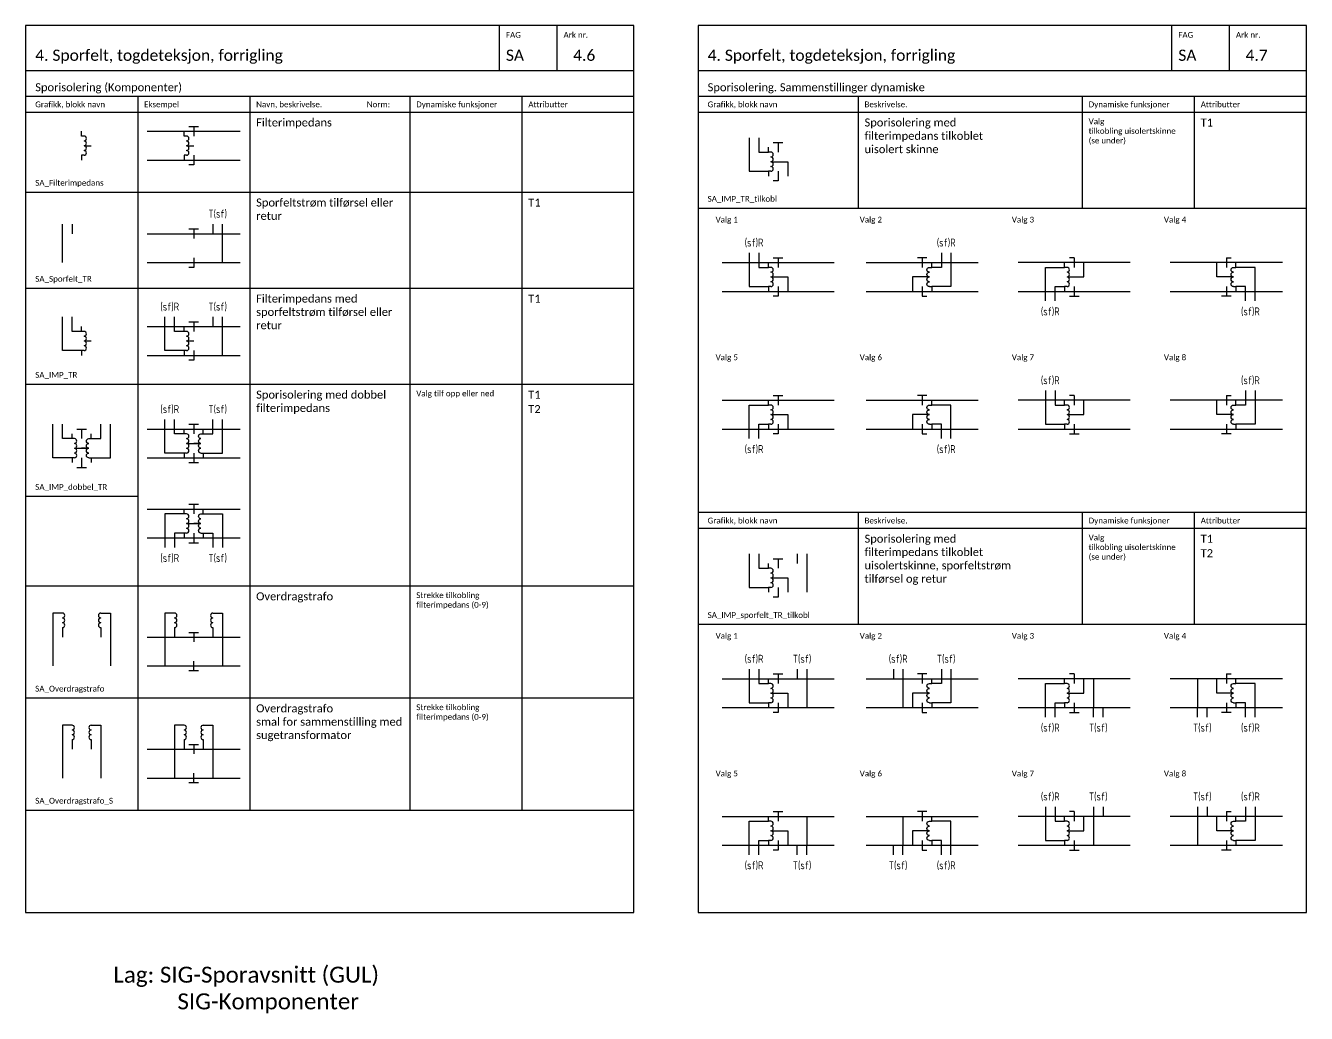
# Model space of a CAD drawing. Header units: millimetres. Extents: x -210 to 2500, y -2763 to 277.
# Drawn here: x 1050 to 1450, y -952.5 to -644 of the extents above; entities that cross this region are included whole.
import ezdxf
from ezdxf.enums import TextEntityAlignment as Align

# ---------------------------------------------------------------- set-up
doc = ezdxf.new("R2010")
doc.units = ezdxf.units.MM
for name, color, linetype in [('RAMME', 5, 'Continuous'), ('RAMME SYMBOLER', 4, 'Continuous'), ('RAMME TEKST', 7, 'Continuous'), ('SIG-SPOR-I', 1, 'Continuous'), ('SIG-SPOR-U', 2, 'Continuous'), ('SIG-Sporavsnitt', 2, 'Continuous'), ('SIG_ATT_Tekst25', 2, 'Continuous')]:
    doc.layers.add(name, color=color, linetype=linetype)
doc.styles.add('Calibri', font='calibri.ttf')
doc.styles.add('ISOCP', font='isocp.shx', dxfattribs={"width": 0.9})

# ---------------------------------------------------------------- blocks, each defined once
blk = doc.blocks.new('SA_Filterimpedans')
at = {"color": 0, "linetype": 'ByBlock', "lineweight": -2}
for p, q in [((0, 7.5), (0, 9)), ((0.75, 7.5), (0, 7.5)), ((0.75, 4.5), (3, 4.5)), ((0.75, 1.5), (0, 1.5)), ((0, 1.5), (0, 0))]:
    blk.add_line(p, q, dxfattribs=at)
for centre in [(0.75, 6.75), (0.75, 5.25), (0.75, 3.75), (0.75, 2.25)]:
    blk.add_arc(centre, 0.75, 270, 90, dxfattribs=at)
blk = doc.blocks.new('*U273')
at = {"color": 0, "linetype": 'ByBlock', "lineweight": -2}
for p, q in [((-9, 1.5), (-9, 12)), ((-6, 7.5), (-6, 12)), ((6, 7.5), (6, 12)), ((9, 1.5), (9, 12)), ((-1.5, 10.5), (1.5, 10.5)), ((0, 10.5), (0, 7.5)), ((-3, 7.5), (-6, 7.5)), ((-2.25, 4.5), (2.25, 4.5)), ((3, 7.5), (6, 7.5)), ((-3, 1.5), (-9, 1.5)), ((0, 1.5), (0, -1.5)), ((3, 1.5), (9, 1.5)), ((-1.5, -1.5), (1.5, -1.5))]:
    blk.add_line(p, q, dxfattribs=at)
blk.add_blockref('SA_Filterimpedans', (-3, 0), dxfattribs=at)
at = {"color": 0, "linetype": 'ByBlock', "lineweight": -2, "xscale": -1}
blk.add_blockref('SA_Filterimpedans', (3, 0), dxfattribs=at)
at = {"layer": 'SIG_ATT_Tekst25', "linetype": 'ByBlock', "lineweight": -2, "style": 'ISOCP', "width": 0.9}
for tag, p in [('T1', (-7.5, 15.25)), ('T2', (7.5, 15.25))]:
    blk.add_attdef(tag, text='', height=2.5, dxfattribs=at).set_placement(p, align=Align.MIDDLE)
blk = doc.blocks.new('*U272')
at = {"color": 0, "linetype": 'ByBlock', "lineweight": -2}
for p, q in [((-1.5, 10.5), (1.5, 10.5)), ((0, 10.5), (0, 7.5)), ((-3, 7.5), (-9, 7.5)), ((-9, 7.5), (-9, -3)), ((-2.25, 4.5), (2.25, 4.5)), ((3, 7.5), (9, 7.5)), ((9, 7.5), (9, -3)), ((-3, 1.5), (-6, 1.5)), ((-6, 1.5), (-6, -3)), ((0, 1.5), (0, -1.5)), ((3, 1.5), (6, 1.5)), ((6, 1.5), (6, -3)), ((-1.5, -1.5), (1.5, -1.5))]:
    blk.add_line(p, q, dxfattribs=at)
blk.add_blockref('SA_Filterimpedans', (-3, 0), dxfattribs=at)
at = {"color": 0, "linetype": 'ByBlock', "lineweight": -2, "xscale": -1}
blk.add_blockref('SA_Filterimpedans', (3, 0), dxfattribs=at)
at = {"layer": 'SIG_ATT_Tekst25', "linetype": 'ByBlock', "lineweight": -2, "style": 'ISOCP', "width": 0.9}
for tag, p in [('T1', (-7.5, -6.25)), ('T2', (7.5, -6.25))]:
    blk.add_attdef(tag, text='', height=2.5, dxfattribs=at).set_placement(p, align=Align.MIDDLE)
blk = doc.blocks.new('*U267')
at = {"color": 0, "linetype": 'ByBlock', "lineweight": -2}
for p, q in [((-6, 16.5), (-9, 16.5)), ((-9, 16.5), (-9, 0)), ((6, 16.5), (9, 16.5)), ((9, 16.5), (9, 0)), ((-6, 12), (-6, 9)), ((6, 12), (6, 9))]:
    blk.add_line(p, q, dxfattribs=at)
for centre, start, end in [((-6, 15.75), 270, 90), ((6, 15.75), 90, 270), ((-6, 14.25), 270, 90), ((-6, 12.75), 270, 90), ((6, 14.25), 90, 270), ((6, 12.75), 90, 270)]:
    blk.add_arc(centre, 0.75, start, end, dxfattribs=at)
blk = doc.blocks.new('*U268')
at = {"color": 0, "linetype": 'ByBlock', "lineweight": -2}
for p, q in [((-6, 16.5), (-9, 16.5)), ((-9, 16.5), (-9, 0)), ((6, 16.5), (9, 16.5)), ((9, 16.5), (9, 0)), ((-6, 12), (-6, 9)), ((6, 12), (6, 9))]:
    blk.add_line(p, q, dxfattribs=at)
for centre, start, end in [((-6, 15.75), 270, 90), ((6, 15.75), 90, 270), ((-6, 14.25), 270, 90), ((-6, 12.75), 270, 90), ((6, 14.25), 90, 270), ((6, 12.75), 90, 270)]:
    blk.add_arc(centre, 0.75, start, end, dxfattribs=at)
blk = doc.blocks.new('*U269')
at = {"color": 0, "linetype": 'ByBlock', "lineweight": -2}
for p, q in [((-3, 16.5), (-6, 16.5)), ((-6, 16.5), (-6, 0)), ((3, 16.5), (6, 16.5)), ((6, 16.5), (6, 0)), ((-3, 12), (-3, 9)), ((3, 12), (3, 9))]:
    blk.add_line(p, q, dxfattribs=at)
for centre, start, end in [((-3, 15.75), 270, 90), ((3, 15.75), 90, 270), ((-3, 14.25), 270, 90), ((-3, 12.75), 270, 90), ((3, 14.25), 90, 270), ((3, 12.75), 90, 270)]:
    blk.add_arc(centre, 0.75, start, end, dxfattribs=at)
blk = doc.blocks.new('SA_Sporfelt_TR')
at = {"color": 0, "linetype": 'ByBlock', "lineweight": -2}
for p, q in [((0, 0), (0, 12)), ((3, 12), (3, 9))]:
    blk.add_line(p, q, dxfattribs=at)
at = {"layer": 'SIG_ATT_Tekst25', "linetype": 'ByBlock', "lineweight": -2, "style": 'ISOCP', "width": 0.9}
blk.add_attdef('T1', text='', height=2.5, dxfattribs=at).set_placement((1.5, 15.25), align=Align.MIDDLE)
blk = doc.blocks.new('SA_IMP_TR')
at = {"color": 0, "linetype": 'ByBlock', "lineweight": -2}
for p, q in [((-6, 1.5), (-6, 12)), ((-3, 7.5), (-3, 12)), ((0, 7.5), (-3, 7.5)), ((0, 1.5), (-6, 1.5))]:
    blk.add_line(p, q, dxfattribs=at)
at = {"color": 0, "lineweight": -2}
blk.add_blockref('SA_Filterimpedans', (0, 0), dxfattribs=at)
at = {"layer": 'SIG_ATT_Tekst25', "linetype": 'ByBlock', "lineweight": -2, "style": 'ISOCP', "width": 0.9}
blk.add_attdef('TR', text='', height=2.5, dxfattribs=at).set_placement((-4.5, 15.25), align=Align.MIDDLE)
blk = doc.blocks.new('SA_iso_skj_3')
at = {"color": 0, "linetype": 'ByBlock', "lineweight": -2}
for p, q in [((-1.5, 1.5), (1.5, 1.5)), ((0, 1.5), (0, -1.5))]:
    blk.add_line(p, q, dxfattribs=at)
blk = doc.blocks.new('SA_iso_skj_2')
at = {"color": 0, "linetype": 'ByBlock', "lineweight": -2}
for p, q in [((0, -1.5), (0, 1.5)), ((0, 1.5), (1.5, 1.5))]:
    blk.add_line(p, q, dxfattribs=at)
blk = doc.blocks.new('*U505')
at = {"color": 0, "linetype": 'ByBlock', "lineweight": -2}
for p, q in [((-9, 12), (-9, 1.5)), ((-6, 12), (-6, 7.5)), ((-1.5, 10.5), (1.5, 10.5)), ((0, 10.5), (0, 7.5)), ((-6, 7.5), (-3, 7.5)), ((-2.25, 4.5), (3, 4.5)), ((3, 4.5), (3, 0)), ((-9, 1.5), (-6, 1.5)), ((-6, 1.5), (-3, 1.5)), ((0, 1.5), (0, -1.5)), ((0, -1.5), (-1.5, -1.5))]:
    blk.add_line(p, q, dxfattribs=at)
blk.add_blockref('SA_Filterimpedans', (-3, 0), dxfattribs=at)
at = {"layer": 'SIG_ATT_Tekst25', "linetype": 'ByBlock', "lineweight": -2, "style": 'ISOCP', "width": 0.9}
blk.add_attdef('T1', text='', height=2.5, dxfattribs=at).set_placement((-7.5, 15.25), align=Align.MIDDLE)
blk = doc.blocks.new('*U498')
at = {"color": 0, "linetype": 'ByBlock', "lineweight": -2}
for p, q in [((6, 12), (6, 7.5)), ((9, 12), (9, 1.5)), ((1.5, 10.5), (-1.5, 10.5)), ((0, 10.5), (0, 7.5)), ((2.25, 4.5), (-3, 4.5)), ((-3, 4.5), (-3, 0)), ((6, 7.5), (3, 7.5)), ((0, 1.5), (0, -1.5)), ((6, 1.5), (3, 1.5)), ((9, 1.5), (6, 1.5)), ((0, -1.5), (1.5, -1.5))]:
    blk.add_line(p, q, dxfattribs=at)
at = {"color": 0, "linetype": 'ByBlock', "lineweight": -2, "xscale": -1}
blk.add_blockref('SA_Filterimpedans', (3, 0), dxfattribs=at)
at = {"layer": 'SIG_ATT_Tekst25', "linetype": 'ByBlock', "lineweight": -2, "style": 'ISOCP', "width": 0.9}
blk.add_attdef('T1', text='', height=2.5, dxfattribs=at).set_placement((7.5, 15.25), align=Align.MIDDLE)
blk = doc.blocks.new('*U499')
at = {"color": 0, "linetype": 'ByBlock', "lineweight": -2}
for p, q in [((0, 10.5), (-1.5, 10.5)), ((0, 10.5), (0, 7.5)), ((3, 4.5), (3, 9)), ((-9, -3), (-9, 7.5)), ((-9, 7.5), (-6, 7.5)), ((-6, 7.5), (-3, 7.5)), ((-2.25, 4.5), (3, 4.5)), ((-6, -3), (-6, 1.5)), ((-6, 1.5), (-3, 1.5)), ((0, 1.5), (0, -1.5)), ((-1.5, -1.5), (1.5, -1.5))]:
    blk.add_line(p, q, dxfattribs=at)
blk.add_blockref('SA_Filterimpedans', (-3, 0), dxfattribs=at)
at = {"layer": 'SIG_ATT_Tekst25', "linetype": 'ByBlock', "lineweight": -2, "style": 'ISOCP', "width": 0.9}
blk.add_attdef('T1', text='', height=2.5, dxfattribs=at).set_placement((-7.5, -6.25), align=Align.MIDDLE)
blk = doc.blocks.new('*U500')
at = {"color": 0, "linetype": 'ByBlock', "lineweight": -2}
for p, q in [((-3, 4.5), (-3, 9)), ((0, 10.5), (0, 7.5)), ((0, 10.5), (1.5, 10.5)), ((2.25, 4.5), (-3, 4.5)), ((6, 7.5), (3, 7.5)), ((9, 7.5), (6, 7.5)), ((9, -3), (9, 7.5)), ((0, 1.5), (0, -1.5)), ((6, 1.5), (3, 1.5)), ((6, -3), (6, 1.5)), ((1.5, -1.5), (-1.5, -1.5))]:
    blk.add_line(p, q, dxfattribs=at)
at = {"color": 0, "linetype": 'ByBlock', "lineweight": -2, "xscale": -1}
blk.add_blockref('SA_Filterimpedans', (3, 0), dxfattribs=at)
at = {"layer": 'SIG_ATT_Tekst25', "linetype": 'ByBlock', "lineweight": -2, "style": 'ISOCP', "width": 0.9}
blk.add_attdef('T1', text='', height=2.5, dxfattribs=at).set_placement((7.5, -6.25), align=Align.MIDDLE)
blk = doc.blocks.new('*U501')
at = {"color": 0, "linetype": 'ByBlock', "lineweight": -2}
for p, q in [((-1.5, 10.5), (1.5, 10.5)), ((0, 10.5), (0, 7.5)), ((-9, -3), (-9, 7.5)), ((-9, 7.5), (-6, 7.5)), ((-6, 7.5), (-3, 7.5)), ((-2.25, 4.5), (3, 4.5)), ((3, 4.5), (3, 0)), ((-6, -3), (-6, 1.5)), ((-6, 1.5), (-3, 1.5)), ((0, 1.5), (0, -1.5)), ((0, -1.5), (-1.5, -1.5))]:
    blk.add_line(p, q, dxfattribs=at)
blk.add_blockref('SA_Filterimpedans', (-3, 0), dxfattribs=at)
at = {"layer": 'SIG_ATT_Tekst25', "linetype": 'ByBlock', "lineweight": -2, "style": 'ISOCP', "width": 0.9}
blk.add_attdef('T1', text='', height=2.5, dxfattribs=at).set_placement((-7.5, -6.25), align=Align.MIDDLE)
blk = doc.blocks.new('*U502')
at = {"color": 0, "linetype": 'ByBlock', "lineweight": -2}
for p, q in [((1.5, 10.5), (-1.5, 10.5)), ((0, 10.5), (0, 7.5)), ((2.25, 4.5), (-3, 4.5)), ((-3, 4.5), (-3, 0)), ((6, 7.5), (3, 7.5)), ((9, 7.5), (6, 7.5)), ((9, -3), (9, 7.5)), ((0, 1.5), (0, -1.5)), ((6, 1.5), (3, 1.5)), ((6, -3), (6, 1.5)), ((0, -1.5), (1.5, -1.5))]:
    blk.add_line(p, q, dxfattribs=at)
at = {"color": 0, "linetype": 'ByBlock', "lineweight": -2, "xscale": -1}
blk.add_blockref('SA_Filterimpedans', (3, 0), dxfattribs=at)
at = {"layer": 'SIG_ATT_Tekst25', "linetype": 'ByBlock', "lineweight": -2, "style": 'ISOCP', "width": 0.9}
blk.add_attdef('T1', text='', height=2.5, dxfattribs=at).set_placement((7.5, -6.25), align=Align.MIDDLE)
blk = doc.blocks.new('*U503')
at = {"color": 0, "linetype": 'ByBlock', "lineweight": -2}
for p, q in [((-9, 12), (-9, 1.5)), ((-6, 12), (-6, 7.5)), ((0, 10.5), (-1.5, 10.5)), ((0, 10.5), (0, 7.5)), ((3, 4.5), (3, 9)), ((-6, 7.5), (-3, 7.5)), ((-2.25, 4.5), (3, 4.5)), ((-9, 1.5), (-6, 1.5)), ((-6, 1.5), (-3, 1.5)), ((0, 1.5), (0, -1.5)), ((-1.5, -1.5), (1.5, -1.5))]:
    blk.add_line(p, q, dxfattribs=at)
blk.add_blockref('SA_Filterimpedans', (-3, 0), dxfattribs=at)
at = {"layer": 'SIG_ATT_Tekst25', "linetype": 'ByBlock', "lineweight": -2, "style": 'ISOCP', "width": 0.9}
blk.add_attdef('T1', text='', height=2.5, dxfattribs=at).set_placement((-7.5, 15.25), align=Align.MIDDLE)
blk = doc.blocks.new('*U504')
at = {"color": 0, "linetype": 'ByBlock', "lineweight": -2}
for p, q in [((6, 12), (6, 7.5)), ((9, 12), (9, 1.5)), ((-3, 4.5), (-3, 9)), ((0, 10.5), (0, 7.5)), ((0, 10.5), (1.5, 10.5)), ((2.25, 4.5), (-3, 4.5)), ((6, 7.5), (3, 7.5)), ((0, 1.5), (0, -1.5)), ((6, 1.5), (3, 1.5)), ((9, 1.5), (6, 1.5)), ((1.5, -1.5), (-1.5, -1.5))]:
    blk.add_line(p, q, dxfattribs=at)
at = {"color": 0, "linetype": 'ByBlock', "lineweight": -2, "xscale": -1}
blk.add_blockref('SA_Filterimpedans', (3, 0), dxfattribs=at)
at = {"layer": 'SIG_ATT_Tekst25', "linetype": 'ByBlock', "lineweight": -2, "style": 'ISOCP', "width": 0.9}
blk.add_attdef('T1', text='', height=2.5, dxfattribs=at).set_placement((7.5, 15.25), align=Align.MIDDLE)
blk = doc.blocks.new('*U506')
at = {"color": 0, "linetype": 'ByBlock', "lineweight": -2}
for p, q in [((-9, 12), (-9, 1.5)), ((-6, 12), (-6, 7.5)), ((6, 12), (6, 9)), ((9, 12), (9, 9)), ((-1.5, 10.5), (1.5, 10.5)), ((0, 10.5), (0, 7.5)), ((9, 9), (9, 0)), ((-6, 7.5), (-3, 7.5)), ((-2.25, 4.5), (3, 4.5)), ((3, 4.5), (3, 0)), ((-9, 1.5), (-6, 1.5)), ((-6, 1.5), (-3, 1.5)), ((0, 1.5), (0, -1.5)), ((0, -1.5), (-1.5, -1.5))]:
    blk.add_line(p, q, dxfattribs=at)
blk.add_blockref('SA_Filterimpedans', (-3, 0), dxfattribs=at)
at = {"layer": 'SIG_ATT_Tekst25', "linetype": 'ByBlock', "lineweight": -2, "style": 'ISOCP', "width": 0.9}
for tag, p in [('T1', (-7.5, 15.25)), ('T2', (7.5, 15.25))]:
    blk.add_attdef(tag, text='', height=2.5, dxfattribs=at).set_placement(p, align=Align.MIDDLE)
blk = doc.blocks.new('*U512')
at = {"color": 0, "linetype": 'ByBlock', "lineweight": -2}
for p, q in [((-9, 12), (-9, 9)), ((-6, 12), (-6, 9)), ((6, 12), (6, 7.5)), ((9, 12), (9, 1.5)), ((-6, 9), (-6, 0)), ((1.5, 10.5), (-1.5, 10.5)), ((0, 10.5), (0, 7.5)), ((2.25, 4.5), (-3, 4.5)), ((-3, 4.5), (-3, 0)), ((6, 7.5), (3, 7.5)), ((0, 1.5), (0, -1.5)), ((6, 1.5), (3, 1.5)), ((9, 1.5), (6, 1.5)), ((0, -1.5), (1.5, -1.5))]:
    blk.add_line(p, q, dxfattribs=at)
at = {"color": 0, "linetype": 'ByBlock', "lineweight": -2, "xscale": -1}
blk.add_blockref('SA_Filterimpedans', (3, 0), dxfattribs=at)
at = {"layer": 'SIG_ATT_Tekst25', "linetype": 'ByBlock', "lineweight": -2, "style": 'ISOCP', "width": 0.9}
for tag, p in [('T2', (-7.5, 15.25)), ('T1', (7.5, 15.25))]:
    blk.add_attdef(tag, text='', height=2.5, dxfattribs=at).set_placement(p, align=Align.MIDDLE)
blk = doc.blocks.new('*U507')
at = {"color": 0, "linetype": 'ByBlock', "lineweight": -2}
for p, q in [((-1.5, 10.5), (1.5, 10.5)), ((0, 10.5), (0, 7.5)), ((9, 9), (9, 0)), ((-9, -3), (-9, 7.5)), ((-9, 7.5), (-6, 7.5)), ((-6, 7.5), (-3, 7.5)), ((-2.25, 4.5), (3, 4.5)), ((3, 4.5), (3, 0)), ((-6, -3), (-6, 1.5)), ((-6, 1.5), (-3, 1.5)), ((0, 1.5), (0, -1.5)), ((6, -3), (6, 0)), ((9, -3), (9, 0)), ((0, -1.5), (-1.5, -1.5))]:
    blk.add_line(p, q, dxfattribs=at)
blk.add_blockref('SA_Filterimpedans', (-3, 0), dxfattribs=at)
at = {"layer": 'SIG_ATT_Tekst25', "linetype": 'ByBlock', "lineweight": -2, "style": 'ISOCP', "width": 0.9}
for tag, p in [('T1', (-7.5, -6.25)), ('T2', (7.5, -6.25))]:
    blk.add_attdef(tag, text='', height=2.5, dxfattribs=at).set_placement(p, align=Align.MIDDLE)
blk = doc.blocks.new('*U508')
at = {"color": 0, "linetype": 'ByBlock', "lineweight": -2}
for p, q in [((-6, 9), (-6, 0)), ((1.5, 10.5), (-1.5, 10.5)), ((0, 10.5), (0, 7.5)), ((2.25, 4.5), (-3, 4.5)), ((-3, 4.5), (-3, 0)), ((6, 7.5), (3, 7.5)), ((9, 7.5), (6, 7.5)), ((9, -3), (9, 7.5)), ((-9, -3), (-9, 0)), ((-6, -3), (-6, 0)), ((0, 1.5), (0, -1.5)), ((6, 1.5), (3, 1.5)), ((6, -3), (6, 1.5)), ((0, -1.5), (1.5, -1.5))]:
    blk.add_line(p, q, dxfattribs=at)
at = {"color": 0, "linetype": 'ByBlock', "lineweight": -2, "xscale": -1}
blk.add_blockref('SA_Filterimpedans', (3, 0), dxfattribs=at)
at = {"layer": 'SIG_ATT_Tekst25', "linetype": 'ByBlock', "lineweight": -2, "style": 'ISOCP', "width": 0.9}
for tag, p in [('T2', (-7.5, -6.25)), ('T1', (7.5, -6.25))]:
    blk.add_attdef(tag, text='', height=2.5, dxfattribs=at).set_placement(p, align=Align.MIDDLE)
blk = doc.blocks.new('*U511')
at = {"color": 0, "linetype": 'ByBlock', "lineweight": -2}
for p, q in [((0, 10.5), (-1.5, 10.5)), ((0, 10.5), (0, 7.5)), ((3, 4.5), (3, 9)), ((6, 9), (6, 0)), ((-9, -3), (-9, 7.5)), ((-9, 7.5), (-6, 7.5)), ((-6, 7.5), (-3, 7.5)), ((-2.25, 4.5), (3, 4.5)), ((-6, -3), (-6, 1.5)), ((-6, 1.5), (-3, 1.5)), ((0, 1.5), (0, -1.5)), ((6, -3), (6, 0)), ((9, -3), (9, 0)), ((-1.5, -1.5), (1.5, -1.5))]:
    blk.add_line(p, q, dxfattribs=at)
blk.add_blockref('SA_Filterimpedans', (-3, 0), dxfattribs=at)
at = {"layer": 'SIG_ATT_Tekst25', "linetype": 'ByBlock', "lineweight": -2, "style": 'ISOCP', "width": 0.9}
for tag, p in [('T1', (-7.5, -6.25)), ('T2', (7.5, -6.25))]:
    blk.add_attdef(tag, text='', height=2.5, dxfattribs=at).set_placement(p, align=Align.MIDDLE)
blk = doc.blocks.new('*U509')
at = {"color": 0, "linetype": 'ByBlock', "lineweight": -2}
for p, q in [((-9, 9), (-9, 0)), ((-3, 4.5), (-3, 9)), ((0, 10.5), (0, 7.5)), ((0, 10.5), (1.5, 10.5)), ((2.25, 4.5), (-3, 4.5)), ((6, 7.5), (3, 7.5)), ((9, 7.5), (6, 7.5)), ((9, -3), (9, 7.5)), ((-9, -3), (-9, 0)), ((-6, -3), (-6, 0)), ((0, 1.5), (0, -1.5)), ((6, 1.5), (3, 1.5)), ((6, -3), (6, 1.5)), ((1.5, -1.5), (-1.5, -1.5))]:
    blk.add_line(p, q, dxfattribs=at)
at = {"color": 0, "linetype": 'ByBlock', "lineweight": -2, "xscale": -1}
blk.add_blockref('SA_Filterimpedans', (3, 0), dxfattribs=at)
at = {"layer": 'SIG_ATT_Tekst25', "linetype": 'ByBlock', "lineweight": -2, "style": 'ISOCP', "width": 0.9}
for tag, p in [('T2', (-7.5, -6.25)), ('T1', (7.5, -6.25))]:
    blk.add_attdef(tag, text='', height=2.5, dxfattribs=at).set_placement(p, align=Align.MIDDLE)
blk = doc.blocks.new('*U510')
at = {"color": 0, "linetype": 'ByBlock', "lineweight": -2}
for p, q in [((-9, 12), (-9, 1.5)), ((-6, 12), (-6, 7.5)), ((6, 12), (6, 9)), ((9, 12), (9, 9)), ((0, 10.5), (-1.5, 10.5)), ((0, 10.5), (0, 7.5)), ((3, 4.5), (3, 9)), ((6, 9), (6, 0)), ((-6, 7.5), (-3, 7.5)), ((-2.25, 4.5), (3, 4.5)), ((-9, 1.5), (-6, 1.5)), ((-6, 1.5), (-3, 1.5)), ((0, 1.5), (0, -1.5)), ((-1.5, -1.5), (1.5, -1.5))]:
    blk.add_line(p, q, dxfattribs=at)
blk.add_blockref('SA_Filterimpedans', (-3, 0), dxfattribs=at)
at = {"layer": 'SIG_ATT_Tekst25', "linetype": 'ByBlock', "lineweight": -2, "style": 'ISOCP', "width": 0.9}
for tag, p in [('T1', (-7.5, 15.25)), ('T2', (7.5, 15.25))]:
    blk.add_attdef(tag, text='', height=2.5, dxfattribs=at).set_placement(p, align=Align.MIDDLE)
blk = doc.blocks.new('*U514')
at = {"color": 0, "linetype": 'ByBlock', "lineweight": -2}
for p, q in [((-9, 12), (-9, 9)), ((-6, 12), (-6, 9)), ((6, 12), (6, 7.5)), ((9, 12), (9, 1.5)), ((-9, 9), (-9, 0)), ((-3, 4.5), (-3, 9)), ((0, 10.5), (0, 7.5)), ((0, 10.5), (1.5, 10.5)), ((2.25, 4.5), (-3, 4.5)), ((6, 7.5), (3, 7.5)), ((0, 1.5), (0, -1.5)), ((6, 1.5), (3, 1.5)), ((9, 1.5), (6, 1.5)), ((1.5, -1.5), (-1.5, -1.5))]:
    blk.add_line(p, q, dxfattribs=at)
at = {"color": 0, "linetype": 'ByBlock', "lineweight": -2, "xscale": -1}
blk.add_blockref('SA_Filterimpedans', (3, 0), dxfattribs=at)
at = {"layer": 'SIG_ATT_Tekst25', "linetype": 'ByBlock', "lineweight": -2, "style": 'ISOCP', "width": 0.9}
for tag, p in [('T2', (-7.5, 15.25)), ('T1', (7.5, 15.25))]:
    blk.add_attdef(tag, text='', height=2.5, dxfattribs=at).set_placement(p, align=Align.MIDDLE)
blk = doc.blocks.new('*U513')
at = {"color": 0, "linetype": 'ByBlock', "lineweight": -2}
for p, q in [((-9, 12), (-9, 1.5)), ((-6, 12), (-6, 7.5)), ((6, 12), (6, 9)), ((9, 12), (9, 9)), ((-1.5, 10.5), (1.5, 10.5)), ((0, 10.5), (0, 7.5)), ((9, 9), (9, 0)), ((-6, 7.5), (-3, 7.5)), ((-2.25, 4.5), (3, 4.5)), ((3, 4.5), (3, 0)), ((-9, 1.5), (-6, 1.5)), ((-6, 1.5), (-3, 1.5)), ((0, 1.5), (0, -1.5)), ((0, -1.5), (-1.5, -1.5))]:
    blk.add_line(p, q, dxfattribs=at)
blk.add_blockref('SA_Filterimpedans', (-3, 0), dxfattribs=at)
at = {"layer": 'SIG_ATT_Tekst25', "linetype": 'ByBlock', "lineweight": -2, "style": 'ISOCP', "width": 0.9}
for tag, p in [('T1', (-7.5, 15.25)), ('T2', (7.5, 15.25))]:
    blk.add_attdef(tag, text='', height=2.5, dxfattribs=at).set_placement(p, align=Align.MIDDLE)

msp = doc.modelspace()

# ---------------------------------------------------------------- linework, layer by layer
at = {"layer": 'RAMME'}
for points in [[(1240, -644), (1050, -644), (1050, -921), (1240, -921)], [(1450, -644), (1260, -644), (1260, -921), (1450, -921)]]:
    msp.add_lwpolyline(points, close=True, dxfattribs=at)
for points in [[(1050, -658), (1240, -658)], [(1260, -658), (1450, -658)]]:
    msp.add_lwpolyline(points, dxfattribs=at)
at = {"layer": 'RAMME SYMBOLER'}
for p, q in [((1198, -658), (1198, -644)), ((1216, -658), (1216, -644)), ((1408, -658), (1408, -644)), ((1426, -658), (1426, -644)), ((1050, -666), (1240, -666)), ((1085, -666), (1085, -889)), ((1120, -666), (1120, -889)), ((1170, -666), (1170, -889)), ((1205, -666), (1205, -889)), ((1260, -666), (1450, -666)), ((1310, -666), (1310, -701)), ((1380, -666), (1380, -701)), ((1415, -666), (1415, -701)), ((1050, -671), (1240, -671)), ((1260, -671), (1450, -671)), ((1050, -696), (1240, -696)), ((1260, -701), (1450, -701)), ((1050, -726), (1240, -726)), ((1050, -756), (1240, -756)), ((1050, -791), (1085, -791)), ((1260, -796), (1450, -796)), ((1310, -796), (1310, -831)), ((1380, -796), (1380, -831)), ((1415, -796), (1415, -831)), ((1260, -801), (1450, -801)), ((1050, -819), (1240, -819)), ((1260, -831), (1450, -831)), ((1050, -854), (1240, -854)), ((1050, -889), (1240, -889))]:
    msp.add_line(p, q, dxfattribs=at)
at = {"layer": 'SIG-SPOR-I'}
for p, q in [((1088, -677), (1117, -677)), ((1088, -686), (1102.5, -686)), ((1088, -709), (1117, -709)), ((1088, -718), (1102.5, -718)), ((1267.5, -718), (1302.5, -718)), ((1312.5, -718), (1347.5, -718)), ((1377.5, -718), (1360, -718)), ((1442.5, -718), (1425, -718)), ((1267.5, -727), (1285, -727)), ((1330, -727), (1347.5, -727)), ((1360, -727), (1395, -727)), ((1407.5, -727), (1442.5, -727)), ((1088, -738), (1117, -738)), ((1088, -747), (1102.5, -747)), ((1267.5, -761), (1302.5, -761)), ((1312.5, -761), (1347.5, -761)), ((1377.5, -761), (1360, -761)), ((1442.5, -761), (1425, -761)), ((1088, -770), (1117, -770)), ((1267.5, -770), (1285, -770)), ((1330, -770), (1347.5, -770)), ((1360, -770), (1395, -770)), ((1407.5, -770), (1442.5, -770)), ((1088, -779), (1117, -779)), ((1088, -795), (1117, -795)), ((1088, -804), (1117, -804)), ((1088, -835), (1117, -835)), ((1088, -844), (1117, -844)), ((1267.5, -848), (1302.5, -848)), ((1312.5, -848), (1347.5, -848)), ((1377.5, -848), (1360, -848)), ((1442.5, -848), (1425, -848)), ((1267.5, -857), (1285, -857)), ((1330, -857), (1347.5, -857)), ((1360, -857), (1395, -857)), ((1407.5, -857), (1442.5, -857)), ((1088, -870), (1117, -870)), ((1088, -879), (1117, -879)), ((1267.5, -891), (1302.5, -891)), ((1312.5, -891), (1347.5, -891)), ((1377.5, -891), (1360, -891)), ((1442.5, -891), (1425, -891)), ((1267.5, -900), (1285, -900)), ((1330, -900), (1347.5, -900)), ((1360, -900), (1395, -900)), ((1407.5, -900), (1442.5, -900))]:
    msp.add_line(p, q, dxfattribs=at)
at = {"layer": 'SIG-SPOR-U'}
for p, q in [((1102.5, -686), (1117, -686)), ((1102.5, -718), (1117, -718)), ((1395, -718), (1377.5, -718)), ((1425, -718), (1407.5, -718)), ((1285, -727), (1302.5, -727)), ((1312.5, -727), (1330, -727)), ((1102.5, -747), (1117, -747)), ((1395, -761), (1377.5, -761)), ((1425, -761), (1407.5, -761)), ((1285, -770), (1302.5, -770)), ((1312.5, -770), (1330, -770)), ((1395, -848), (1377.5, -848)), ((1425, -848), (1407.5, -848)), ((1285, -857), (1302.5, -857)), ((1312.5, -857), (1330, -857)), ((1395, -891), (1377.5, -891)), ((1425, -891), (1407.5, -891)), ((1285, -900), (1302.5, -900)), ((1312.5, -900), (1330, -900))]:
    msp.add_line(p, q, dxfattribs=at)

# ---------------------------------------------------------------- block references
at = {"layer": 'SIG-Sporavsnitt'}
for name, p in [('SA_iso_skj_3', (1102.5, -677)), ('*U505', (1285, -691)), ('SA_Sporfelt_TR', (1061.5, -718)), ('SA_iso_skj_3', (1102.5, -709)), ('SA_IMP_TR', (1067.5, -747)), ('SA_iso_skj_3', (1102.5, -738)), ('*U273', (1067.5, -780.5)), ('*U513', (1285, -821)), ('SA_iso_skj_3', (1102.5, -835)), ('*U269', (1067.5, -879)), ('*U269', (1102.5, -879)), ('SA_iso_skj_3', (1102.5, -870))]:
    msp.add_blockref(name, p, dxfattribs=at)
at = {"layer": 'SIG-Sporavsnitt', "lineweight": -2}
for name, p in [('SA_Filterimpedans', (1067.5, -686)), ('SA_Filterimpedans', (1099.5, -686)), ('*U267', (1067.5, -844)), ('*U268', (1102.5, -844))]:
    msp.add_blockref(name, p, dxfattribs=at)
at = {"layer": 'SIG-Sporavsnitt', "rotation": 180}
for name, p in [('SA_iso_skj_2', (1102.5, -686)), ('SA_iso_skj_2', (1102.5, -718)), ('SA_iso_skj_2', (1102.5, -747)), ('SA_iso_skj_3', (1102.5, -844)), ('SA_iso_skj_3', (1102.5, -879))]:
    msp.add_blockref(name, p, dxfattribs=at)
at = {"layer": 'SIG-Sporavsnitt'}
ref = msp.add_blockref('SA_Sporfelt_TR', (1111.5, -718), dxfattribs=dict(at, xscale=-1))
ref.add_attrib('T1', 'T(sf)', dxfattribs={"layer": 'SIG_ATT_Tekst25', "linetype": 'ByBlock', "lineweight": -2, "height": 2.5, "style": 'ISOCP', "width": 0.9}).set_placement((1110, -702.75), align=Align.MIDDLE)
for name, p, values in [('*U505', (1285, -727), {'T1': '(sf)R'}), ('*U498', (1330, -727), {'T1': '(sf)R'}), ('*U499', (1377.5, -727), {'T1': '(sf)R'}), ('*U500', (1425, -727), {'T1': '(sf)R'}), ('SA_IMP_TR', (1099.5, -747), {'TR': '(sf)R'}), ('*U503', (1377.5, -770), {'T1': '(sf)R'}), ('*U504', (1425, -770), {'T1': '(sf)R'}), ('*U501', (1285, -770), {'T1': '(sf)R'}), ('*U502', (1330, -770), {'T1': '(sf)R'}), ('*U273', (1102.5, -779), {'T1': '(sf)R', 'T2': 'T(sf)'}), ('*U272', (1102.5, -804), {'T1': '(sf)R', 'T2': 'T(sf)'}), ('*U506', (1285, -857), {'T1': '(sf)R', 'T2': 'T(sf)'}), ('*U512', (1330, -857), {'T1': 'T(sf)', 'T2': '(sf)R'}), ('*U511', (1377.5, -857), {'T1': '(sf)R', 'T2': 'T(sf)'}), ('*U509', (1425, -857), {'T1': '(sf)R', 'T2': 'T(sf)'}), ('*U510', (1377.5, -900), {'T1': '(sf)R', 'T2': 'T(sf)'}), ('*U514', (1425, -900), {'T1': '(sf)R', 'T2': 'T(sf)'}), ('*U507', (1285, -900), {'T1': '(sf)R', 'T2': 'T(sf)'}), ('*U508', (1330, -900), {'T1': '(sf)R', 'T2': 'T(sf)'})]:
    msp.add_blockref(name, p, dxfattribs=at).add_auto_attribs(values)
ref = msp.add_blockref('SA_Sporfelt_TR', (1111.5, -747), dxfattribs=dict(at, xscale=-1))
ref.add_attrib('T1', 'T(sf)', dxfattribs={"layer": 'SIG_ATT_Tekst25', "linetype": 'ByBlock', "lineweight": -2, "height": 2.5, "style": 'ISOCP', "width": 0.9}).set_placement((1110, -731.75), align=Align.MIDDLE)

# ---------------------------------------------------------------- texts
at = {"lineweight": -2, "insert": (1077.414, -937.926), "char_height": 5, "width": 126.67505, "attachment_point": 1, "style": 'Calibri'}
msp.add_mtext('Lag: SIG-Sporavsnitt (GUL)\\P^ISIG-Komponenter', dxfattribs=at)
at = {"layer": 'RAMME TEKST', "linetype": 'ByBlock', "style": 'Calibri'}
for s, height, p in [('FAG', 1.8, (1200, -647.8)), ('Ark nr.', 1.8, (1218, -647.8)), ('FAG', 1.8, (1410, -647.8)), ('Ark nr.', 1.8, (1428, -647.8)), ('4. Sporfelt, togdeteksjon, forrigling', 3.5, (1053, -655)), ('SA', 3.5, (1200, -655)), ('4.6', 3.5, (1221, -655)), ('4. Sporfelt, togdeteksjon, forrigling', 3.5, (1263, -655)), ('SA', 3.5, (1410, -655)), ('4.7', 3.5, (1431, -655)), ('Sporisolering (Komponenter)', 2.5, (1053, -664.5)), ('Sporisolering. Sammenstillinger dynamiske', 2.5, (1263, -664.5)), ('Grafikk, blokk navn', 1.8, (1053, -669.5)), ('Eksempel', 1.8, (1087, -669.5)), ('Navn, beskrivelse.                      Norm:', 1.8, (1122, -669.5)), ('Dynamiske funksjoner', 1.8, (1172, -669.5)), ('Attributter', 1.8, (1207, -669.5)), ('Grafikk, blokk navn', 1.8, (1263, -669.5)), ('Beskrivelse.  ', 1.8, (1312, -669.5)), ('Dynamiske funksjoner', 1.8, (1382, -669.5)), ('Attributter', 1.8, (1417, -669.5)), ('SA_Filterimpedans', 1.8, (1053, -694)), ('SA_IMP_TR_tilkobl', 1.8, (1263, -699)), ('Valg 1', 1.8, (1265.5, -705.5)), ('Valg 2', 1.8, (1310.5, -705.5)), ('Valg 3', 1.8, (1358, -705.5)), ('Valg 4', 1.8, (1405.5, -705.5)), ('SA_Sporfelt_TR', 1.8, (1053, -724)), ('Valg 5', 1.8, (1265.5, -748.5)), ('Valg 6', 1.8, (1310.5, -748.5)), ('Valg 7', 1.8, (1358, -748.5)), ('Valg 8', 1.8, (1405.5, -748.5)), ('SA_IMP_TR', 1.8, (1053, -754)), ('SA_IMP_dobbel_TR', 1.8, (1053, -789)), ('Grafikk, blokk navn', 1.8, (1263, -799.5)), ('Beskrivelse.  ', 1.8, (1312, -799.5)), ('Dynamiske funksjoner', 1.8, (1382, -799.5)), ('Attributter', 1.8, (1417, -799.5)), ('SA_IMP_sporfelt_TR_tilkobl', 1.8, (1263, -829)), ('Valg 1', 1.8, (1265.5, -835.5)), ('Valg 2', 1.8, (1310.5, -835.5)), ('Valg 3', 1.8, (1358, -835.5)), ('Valg 4', 1.8, (1405.5, -835.5)), ('SA_Overdragstrafo', 1.8, (1053, -852)), ('Valg 5', 1.8, (1265.5, -878.5)), ('Valg 6', 1.8, (1310.5, -878.5)), ('Valg 7', 1.8, (1358, -878.5)), ('Valg 8', 1.8, (1405.5, -878.5)), ('SA_Overdragstrafo_S', 1.8, (1053, -887))]:
    msp.add_text(s, height=height, dxfattribs=at).set_placement(p)
at = {"layer": 'RAMME TEKST', "style": 'Calibri'}
for s, p in [('T1', (1416.971, -675.525)), ('T1', (1206.971, -700.525)), ('T1', (1206.971, -730.525)), ('T1', (1206.971, -760.525)), ('T2', (1206.971, -765.025)), ('T1', (1416.971, -805.525)), ('T2', (1416.971, -810.025))]:
    msp.add_text(s, height=2.5, dxfattribs=at).set_placement(p)
at = {"layer": 'RAMME TEKST', "linetype": 'ByBlock', "attachment_point": 1, "style": 'Calibri'}
for s, insert, char_height, width in [('Filterimpedans', (1122, -673), 2.5, 46.37312), ('Sporisolering med filterimpedans tilkoblet uisolert skinne', (1312, -673), 2.5, 46), ('Valg \\Ptilkobling uisolertskinne \\P(se under)', (1382, -673), 1.8, 33), ('Sporfeltstrøm tilførsel eller  retur', (1122, -698), 2.5, 46), ('Filterimpedans med  sporfeltstrøm tilførsel eller retur', (1122, -728), 2.5, 46), ('Sporisolering med dobbel filterimpedans', (1122, -758), 2.5, 46), ('Valg tilf opp eller ned', (1172, -758), 1.8, 33), ('Sporisolering med filterimpedans tilkoblet uisolertskinne, sporfeltstrøm tilførsel og retur', (1312, -803), 2.5, 46), ('Valg \\Ptilkobling uisolertskinne \\P(se under)', (1382, -803), 1.8, 33), ('Overdragstrafo', (1122, -821), 2.5, 46), ('Strekke tilkobling filterimpedans (0-9)', (1172, -821), 1.8, 33), ('Overdragstrafo\\Psmal for sammenstilling med sugetransformator', (1122, -856), 2.5, 46), ('Strekke tilkobling filterimpedans (0-9)', (1172, -856), 1.8, 33)]:
    msp.add_mtext(s, dxfattribs=dict(at, insert=insert, char_height=char_height, width=width))

doc.saveas('drawing.dxf')
